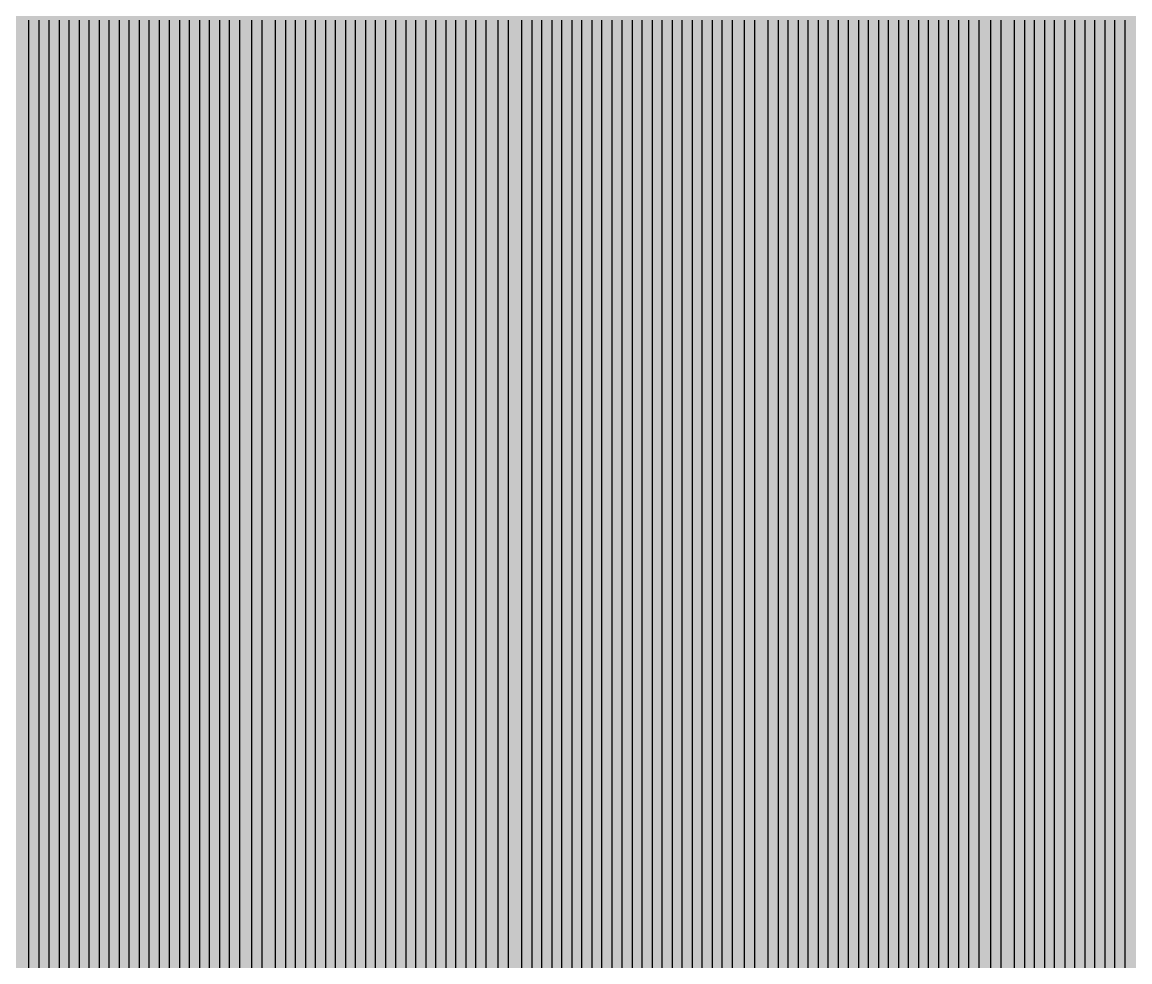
# Model space of a CAD drawing. Header units: metres. Extents: x -7240 to 10960, y -29667 to 1823.
# Drawn here: x 1860.4 to 2247, y -15561.6 to -15233.6 of the extents above; entities that cross this region are included whole.
import ezdxf

# ---------------------------------------------------------------- set-up
doc = ezdxf.new("R2010")
doc.units = ezdxf.units.M
doc.layers.add('Metal1', color=4, linetype='CONTINUOUS')
doc.layers.add('Polyimide', color=7, linetype='CONTINUOUS')

msp = doc.modelspace()

# ---------------------------------------------------------------- hatches: boundary and pattern name
at = {"layer": 'Polyimide'}
msp.add_hatch(color=7, dxfattribs=at).paths.add_polyline_path([(4088.45, -11806.89), (4098.72, -11851.21), (4115.58, -11893.47), (4138.63, -11932.7), (4167.35, -11967.99), (4201.08, -11998.53), (4239.03, -12023.62), (4280.35, -12042.68), (4349.18, -12073.73), (4413.2, -12113.76), (4471.26, -12162.04), (4522.3, -12217.69), (4565.39, -12279.7), (4599.74, -12346.94), (4624.73, -12418.19), (4639.91, -12492.16), (4645, -12567.5), (4639.91, -12642.84), (4624.73, -12716.8), (4599.74, -12788.06), (4565.39, -12855.3), (4522.3, -12917.31), (4471.26, -12972.96), (4413.2, -13021.24), (4349.18, -13061.27), (4280.35, -13092.32), (4239.03, -13111.38), (4201.08, -13136.47), (4167.35, -13167.01), (4138.63, -13202.3), (4115.58, -13241.52), (4098.72, -13283.78), (4088.45, -13328.11), (4085, -13373.48), (4085, -13567.5), (4099.45, -13861.55), (4142.64, -14152.77), (4214.18, -14438.35), (4313.36, -14715.55), (4439.24, -14981.69), (4590.59, -15234.21), (4765.97, -15470.68), (4963.68, -15688.82), (5181.82, -15886.53), (5418.29, -16061.91), (5670.81, -16213.26), (5936.95, -16339.14), (6214.15, -16438.32), (6499.73, -16509.85), (6790.95, -16553.05), (7085, -16567.5), (9960.38, -16567.5), (10038.79, -16571.35), (10116.45, -16582.87), (10192.6, -16601.95), (10266.52, -16628.4), (10337.49, -16661.96), (10404.83, -16702.32), (10467.89, -16749.09), (10526.06, -16801.81), (10578.78, -16859.98), (10625.55, -16923.04), (10665.91, -16990.38), (10699.48, -17061.35), (10725.93, -17135.27), (10745, -17211.43), (10756.52, -17289.08), (10760.38, -17367.5), (10760.38, -21957.3), (10721.61, -22012.91), (10685.97, -22070.59), (10653.58, -22130.14), (10624.53, -22191.39), (10598.92, -22254.16), (10576.82, -22318.25), (10558.3, -22383.46), (10543.41, -22449.6), (10532.21, -22516.46), (10524.72, -22583.84), (10520.97, -22651.53), (10520.97, -22719.32), (10524.72, -22787.01), (10532.21, -22854.38), (10543.41, -22921.24), (10558.3, -22987.38), (10576.82, -23052.6), (10598.92, -23116.68), (10624.53, -23179.45), (10653.58, -23240.71), (10685.97, -23300.26), (10721.61, -23357.93), (10760.38, -23413.54), (10760.38, -28667.5), (10756.52, -28745.91), (10745, -28823.57), (10725.93, -28899.73), (10699.48, -28973.65), (10665.91, -29044.62), (10625.55, -29111.96), (10578.78, -29175.01), (10526.06, -29233.19), (10467.89, -29285.91), (10404.83, -29332.68), (10337.49, -29373.04), (10266.52, -29406.6), (10192.6, -29433.05), (10116.45, -29452.13), (10038.79, -29463.65), (9960.38, -29467.5), (-6239.63, -29467.5), (-6318.04, -29463.65), (-6395.7, -29452.13), (-6471.85, -29433.05), (-6545.77, -29406.6), (-6616.74, -29373.04), (-6684.08, -29332.68), (-6747.14, -29285.91), (-6805.31, -29233.19), (-6858.03, -29175.01), (-6904.8, -29111.96), (-6945.16, -29044.62), (-6978.73, -28973.65), (-7005.18, -28899.73), (-7024.25, -28823.57), (-7035.77, -28745.91), (-7039.63, -28667.5), (-7039.63, -23426.32), (-6999.36, -23370.07), (-6962.33, -23311.63), (-6928.66, -23251.2), (-6898.45, -23188.96), (-6871.81, -23125.12), (-6848.81, -23059.88), (-6829.53, -22993.44), (-6814.04, -22926.02), (-6802.37, -22857.83), (-6794.57, -22789.09), (-6790.67, -22720.02), (-6790.67, -22650.84), (-6794.57, -22581.77), (-6802.37, -22513.03), (-6814.04, -22444.84), (-6829.53, -22377.42), (-6848.81, -22310.98), (-6871.81, -22245.74), (-6898.45, -22181.89), (-6928.66, -22119.66), (-6962.33, -22059.22), (-6999.36, -22000.79), (-7039.63, -21944.54), (-7039.63, -17367.5), (-7035.77, -17289.08), (-7024.25, -17211.43), (-7005.18, -17135.27), (-6978.73, -17061.35), (-6945.16, -16990.38), (-6904.8, -16923.04), (-6858.03, -16859.98), (-6805.31, -16801.81), (-6747.14, -16749.09), (-6684.08, -16702.32), (-6616.74, -16661.96), (-6545.77, -16628.4), (-6471.85, -16601.95), (-6395.7, -16582.87), (-6318.04, -16571.35), (-6239.63, -16567.5), (-3334, -16567.5), (-3039.95, -16553.05), (-2748.73, -16509.85), (-2463.15, -16438.32), (-2185.95, -16339.14), (-1919.81, -16213.26), (-1667.29, -16061.91), (-1430.82, -15886.53), (-1212.68, -15688.82), (-1014.97, -15470.68), (-839.59, -15234.21), (-688.24, -14981.69), (-562.36, -14715.55), (-463.18, -14438.35), (-391.64, -14152.77), (-348.45, -13861.55), (-334, -13567.5), (-334, -13373.48), (-337.45, -13328.11), (-347.72, -13283.78), (-364.58, -13241.52), (-387.63, -13202.3), (-416.35, -13167.01), (-450.08, -13136.47), (-488.03, -13111.38), (-529.35, -13092.32), (-529.35, -13092.32), (-598.18, -13061.27), (-662.2, -13021.24), (-720.26, -12972.96), (-771.3, -12917.31), (-814.39, -12855.3), (-848.74, -12788.06), (-873.73, -12716.8), (-888.91, -12642.84), (-894, -12567.5), (-888.91, -12492.16), (-873.73, -12418.19), (-848.74, -12346.94), (-814.39, -12279.7), (-771.3, -12217.69), (-720.26, -12162.04), (-662.2, -12113.76), (-598.18, -12073.73), (-529.35, -12042.68), (-488.03, -12023.62), (-450.08, -11998.53), (-416.35, -11967.99), (-387.63, -11932.7), (-364.58, -11893.47), (-347.72, -11851.21), (-337.45, -11806.89), (-334, -11761.52), (-334, -11074.31), (-337.45, -11028.94), (-347.72, -10984.62), (-364.58, -10942.36), (-387.63, -10903.13), (-416.35, -10867.84), (-450.08, -10837.3), (-488.03, -10812.21), (-529.35, -10793.16), (-529.35, -10793.16), (-598.18, -10762.1), (-662.2, -10722.07), (-720.26, -10673.8), (-771.3, -10618.15), (-814.39, -10556.13), (-848.74, -10488.89), (-873.73, -10417.64), (-888.91, -10343.67), (-894, -10268.33), (-888.91, -10192.99), (-873.73, -10119.03), (-848.74, -10047.77), (-814.39, -9980.53), (-771.3, -9918.52), (-720.26, -9862.87), (-662.2, -9814.59), (-598.18, -9774.56), (-529.35, -9743.51), (-488.03, -9724.45), (-450.08, -9699.36), (-416.35, -9668.82), (-387.63, -9633.53), (-364.58, -9594.31), (-347.72, -9552.05), (-337.45, -9507.72), (-334, -9462.35), (-334, -8775.14), (-337.45, -8729.78), (-347.72, -8685.45), (-364.58, -8643.19), (-387.63, -8603.96), (-416.35, -8568.68), (-450.08, -8538.14), (-488.03, -8513.05), (-529.35, -8493.99), (-529.35, -8493.99), (-598.18, -8462.94), (-662.2, -8422.91), (-720.26, -8374.63), (-771.3, -8318.98), (-814.39, -8256.97), (-848.74, -8189.73), (-873.73, -8118.47), (-888.91, -8044.5), (-894, -7969.17), (-888.91, -7893.83), (-873.73, -7819.86), (-848.74, -7748.61), (-814.39, -7681.36), (-771.3, -7619.35), (-720.26, -7563.7), (-662.2, -7515.42), (-598.18, -7475.4), (-529.35, -7444.34), (-529.35, -7444.34), (-488.03, -7425.28), (-450.08, -7400.2), (-416.35, -7369.66), (-387.63, -7334.37), (-364.58, -7295.14), (-347.72, -7252.88), (-337.45, -7208.56), (-334, -7163.19), (-334, -6475.98), (-337.45, -6430.61), (-347.72, -6386.29), (-364.58, -6344.02), (-387.63, -6304.8), (-416.35, -6269.51), (-450.08, -6238.97), (-488.03, -6213.88), (-529.35, -6194.82), (-529.35, -6194.82), (-598.18, -6163.77), (-662.2, -6123.74), (-720.26, -6075.46), (-771.3, -6019.81), (-814.39, -5957.8), (-848.74, -5890.56), (-873.73, -5819.31), (-888.91, -5745.34), (-894, -5670), (-888.91, -5594.66), (-873.73, -5520.69), (-848.74, -5449.44), (-814.39, -5382.2), (-771.3, -5320.19), (-720.26, -5264.54), (-662.2, -5216.26), (-598.18, -5176.23), (-529.35, -5145.18), (-529.35, -5145.18), (-488.03, -5126.12), (-450.08, -5101.03), (-416.35, -5070.49), (-387.63, -5035.2), (-364.58, -4995.98), (-347.72, -4953.71), (-337.45, -4909.39), (-334, -4864.02), (-334, 380), (-334, 1522.5), (-289, 1522.5), (-288.78, 1515.63), (-288.1, 1508.79), (-286.98, 1502.02), (-285.42, 1495.32), (-283.43, 1488.75), (-281.01, 1482.32), (-278.17, 1476.06), (-274.93, 1470), (-271.3, 1464.17), (-267.3, 1458.58), (-262.94, 1453.27), (-258.25, 1448.25), (-253.23, 1443.56), (-247.92, 1439.2), (-242.33, 1435.2), (-236.5, 1431.57), (-230.44, 1428.33), (-224.18, 1425.49), (-217.75, 1423.07), (-211.18, 1421.08), (-204.48, 1419.52), (-197.71, 1418.4), (-190.87, 1417.72), (-184, 1417.5), (-177.13, 1417.72), (-170.29, 1418.4), (-163.52, 1419.52), (-156.82, 1421.08), (-150.25, 1423.07), (-143.82, 1425.49), (-137.56, 1428.33), (-131.5, 1431.57), (-125.67, 1435.2), (-120.08, 1439.2), (-114.77, 1443.56), (-109.75, 1448.25), (-105.06, 1453.27), (-100.7, 1458.58), (-96.7, 1464.17), (-93.07, 1470), (-89.83, 1476.06), (-86.99, 1482.32), (-84.57, 1488.75), (-82.58, 1495.32), (-81.02, 1502.02), (-79.9, 1508.79), (-79.22, 1515.63), (-79, 1522.5), (1786, 1522.5), (3835, 1522.5), (3835.21, 1529.04), (3835.86, 1535.55), (3836.92, 1542.01), (3838.41, 1548.38), (3840.31, 1554.64), (3842.61, 1560.77), (3845.31, 1566.73), (3848.4, 1572.5), (3851.85, 1578.06), (3855.66, 1583.38), (3859.82, 1588.43), (3864.29, 1593.21), (3869.07, 1597.68), (3874.12, 1601.84), (3879.44, 1605.65), (3885, 1609.1), (3890.77, 1612.19), (3896.73, 1614.89), (3902.86, 1617.19), (3909.12, 1619.09), (3915.49, 1620.58), (3921.95, 1621.64), (3928.46, 1622.29), (3935, 1622.5), (3941.54, 1622.29), (3948.05, 1621.64), (3954.51, 1620.58), (3960.88, 1619.09), (3967.14, 1617.19), (3973.27, 1614.89), (3979.23, 1612.19), (3985, 1609.1), (3990.56, 1605.65), (3995.88, 1601.84), (4000.93, 1597.68), (4005.71, 1593.21), (4010.18, 1588.43), (4014.34, 1583.38), (4018.15, 1578.06), (4021.6, 1572.5), (4024.69, 1566.73), (4027.39, 1560.77), (4029.69, 1554.64), (4031.59, 1548.38), (4033.08, 1542.01), (4034.14, 1535.55), (4034.79, 1529.04), (4035, 1522.5), (4085, 1522.5), (4085, 380), (4085, 330), (4085, -4864.02), (4088.45, -4909.39), (4098.72, -4953.71), (4115.58, -4995.98), (4138.63, -5035.2), (4167.35, -5070.49), (4201.08, -5101.03), (4239.03, -5126.12), (4280.35, -5145.18), (4280.35, -5145.18), (4349.18, -5176.23), (4413.2, -5216.26), (4471.26, -5264.54), (4522.3, -5320.19), (4565.39, -5382.2), (4599.74, -5449.44), (4624.73, -5520.69), (4639.91, -5594.66), (4645, -5670), (4639.91, -5745.34), (4624.73, -5819.31), (4599.74, -5890.56), (4565.39, -5957.8), (4522.3, -6019.81), (4471.26, -6075.46), (4413.2, -6123.74), (4349.18, -6163.77), (4280.35, -6194.82), (4239.03, -6213.88), (4201.08, -6238.97), (4167.35, -6269.51), (4138.63, -6304.8), (4115.58, -6344.02), (4098.72, -6386.29), (4088.45, -6430.61), (4085, -6475.98), (4085, -11761.52), (4088.45, -11806.89)])

# ---------------------------------------------------------------- linework, layer by layer
at = {"layer": 'Metal1'}
for points in [[(1862.75, -15575.7), (1862.75, -15552.84), (1862.75, -15529.98), (1862.75, -15507.13), (1862.75, -15484.27), (1862.75, -15461.41), (1862.75, -15438.56), (1862.75, -15415.7), (1862.75, -15392.84), (1862.75, -15369.99), (1862.75, -15347.13), (1862.75, -15324.27), (1862.75, -15301.42), (1862.75, -15278.56), (1862.75, -15255.7), (1862.75, -15232.85)], [(1866.25, -15232.85), (1866.25, -15255.7), (1866.25, -15278.56), (1866.25, -15301.42), (1866.25, -15324.27), (1866.25, -15347.13), (1866.25, -15369.99), (1866.25, -15392.84), (1866.25, -15415.7), (1866.25, -15438.56), (1866.25, -15461.41), (1866.25, -15484.27), (1866.25, -15507.13), (1866.25, -15529.98), (1866.25, -15552.84), (1866.25, -15575.7)], [(1869.75, -15575.7), (1869.75, -15552.84), (1869.75, -15529.98), (1869.75, -15507.13), (1869.75, -15484.27), (1869.75, -15461.41), (1869.75, -15438.56), (1869.75, -15415.7), (1869.75, -15392.84), (1869.75, -15369.99), (1869.75, -15347.13), (1869.75, -15324.27), (1869.75, -15301.42), (1869.75, -15278.56), (1869.75, -15255.7), (1869.75, -15232.85)], [(1873.25, -15232.85), (1873.25, -15255.7), (1873.25, -15278.56), (1873.25, -15301.42), (1873.25, -15324.27), (1873.25, -15347.13), (1873.25, -15369.99), (1873.25, -15392.84), (1873.25, -15415.7), (1873.25, -15438.56), (1873.25, -15461.41), (1873.25, -15484.27), (1873.25, -15507.13), (1873.25, -15529.98), (1873.25, -15552.84), (1873.25, -15575.7)], [(1876.75, -15575.7), (1876.75, -15552.84), (1876.75, -15529.98), (1876.75, -15507.13), (1876.75, -15484.27), (1876.75, -15461.41), (1876.75, -15438.56), (1876.75, -15415.7), (1876.75, -15392.84), (1876.75, -15369.99), (1876.75, -15347.13), (1876.75, -15324.27), (1876.75, -15301.42), (1876.75, -15278.56), (1876.75, -15255.7), (1876.75, -15232.85)], [(1880.25, -15232.85), (1880.25, -15255.7), (1880.25, -15278.56), (1880.25, -15301.42), (1880.25, -15324.27), (1880.25, -15347.13), (1880.25, -15369.99), (1880.25, -15392.84), (1880.25, -15415.7), (1880.25, -15438.56), (1880.25, -15461.41), (1880.25, -15484.27), (1880.25, -15507.13), (1880.25, -15529.98), (1880.25, -15552.84), (1880.25, -15575.7)], [(1883.75, -15575.7), (1883.75, -15552.84), (1883.75, -15529.98), (1883.75, -15507.13), (1883.75, -15484.27), (1883.75, -15461.41), (1883.75, -15438.56), (1883.75, -15415.7), (1883.75, -15392.84), (1883.75, -15369.99), (1883.75, -15347.13), (1883.75, -15324.27), (1883.75, -15301.42), (1883.75, -15278.56), (1883.75, -15255.7), (1883.75, -15232.85)], [(1887.25, -15232.85), (1887.25, -15255.7), (1887.25, -15278.56), (1887.25, -15301.42), (1887.25, -15324.27), (1887.25, -15347.13), (1887.25, -15369.99), (1887.25, -15392.84), (1887.25, -15415.7), (1887.25, -15438.56), (1887.25, -15461.41), (1887.25, -15484.27), (1887.25, -15507.13), (1887.25, -15529.98), (1887.25, -15552.84), (1887.25, -15575.7)], [(1890.75, -15575.7), (1890.75, -15552.84), (1890.75, -15529.98), (1890.75, -15507.13), (1890.75, -15484.27), (1890.75, -15461.41), (1890.75, -15438.56), (1890.75, -15415.7), (1890.75, -15392.84), (1890.75, -15369.99), (1890.75, -15347.13), (1890.75, -15324.27), (1890.75, -15301.42), (1890.75, -15278.56), (1890.75, -15255.7), (1890.75, -15232.85)], [(1894.25, -15232.85), (1894.25, -15255.7), (1894.25, -15278.56), (1894.25, -15301.42), (1894.25, -15324.27), (1894.25, -15347.13), (1894.25, -15369.99), (1894.25, -15392.84), (1894.25, -15415.7), (1894.25, -15438.56), (1894.25, -15461.41), (1894.25, -15484.27), (1894.25, -15507.13), (1894.25, -15529.98), (1894.25, -15552.84), (1894.25, -15575.7)], [(1897.75, -15575.7), (1897.75, -15552.84), (1897.75, -15529.98), (1897.75, -15507.13), (1897.75, -15484.27), (1897.75, -15461.41), (1897.75, -15438.56), (1897.75, -15415.7), (1897.75, -15392.84), (1897.75, -15369.99), (1897.75, -15347.13), (1897.75, -15324.27), (1897.75, -15301.42), (1897.75, -15278.56), (1897.75, -15255.7), (1897.75, -15232.85)], [(1901.25, -15232.85), (1901.25, -15255.7), (1901.25, -15278.56), (1901.25, -15301.42), (1901.25, -15324.27), (1901.25, -15347.13), (1901.25, -15369.99), (1901.25, -15392.84), (1901.25, -15415.7), (1901.25, -15438.56), (1901.25, -15461.41), (1901.25, -15484.27), (1901.25, -15507.13), (1901.25, -15529.98), (1901.25, -15552.84), (1901.25, -15575.7)], [(1904.75, -15575.7), (1904.75, -15552.84), (1904.75, -15529.98), (1904.75, -15507.13), (1904.75, -15484.27), (1904.75, -15461.41), (1904.75, -15438.56), (1904.75, -15415.7), (1904.75, -15392.84), (1904.75, -15369.99), (1904.75, -15347.13), (1904.75, -15324.27), (1904.75, -15301.42), (1904.75, -15278.56), (1904.75, -15255.7), (1904.75, -15232.85)], [(1908.25, -15232.85), (1908.25, -15255.7), (1908.25, -15278.56), (1908.25, -15301.42), (1908.25, -15324.27), (1908.25, -15347.13), (1908.25, -15369.99), (1908.25, -15392.84), (1908.25, -15415.7), (1908.25, -15438.56), (1908.25, -15461.41), (1908.25, -15484.27), (1908.25, -15507.13), (1908.25, -15529.98), (1908.25, -15552.84), (1908.25, -15575.7)], [(1911.75, -15575.7), (1911.75, -15552.84), (1911.75, -15529.98), (1911.75, -15507.13), (1911.75, -15484.27), (1911.75, -15461.41), (1911.75, -15438.56), (1911.75, -15415.7), (1911.75, -15392.84), (1911.75, -15369.99), (1911.75, -15347.13), (1911.75, -15324.27), (1911.75, -15301.42), (1911.75, -15278.56), (1911.75, -15255.7), (1911.75, -15232.85)], [(1915.25, -15232.85), (1915.25, -15255.7), (1915.25, -15278.56), (1915.25, -15301.42), (1915.25, -15324.27), (1915.25, -15347.13), (1915.25, -15369.99), (1915.25, -15392.84), (1915.25, -15415.7), (1915.25, -15438.56), (1915.25, -15461.41), (1915.25, -15484.27), (1915.25, -15507.13), (1915.25, -15529.98), (1915.25, -15552.84), (1915.25, -15575.7)], [(1918.75, -15575.7), (1918.75, -15552.84), (1918.75, -15529.98), (1918.75, -15507.13), (1918.75, -15484.27), (1918.75, -15461.41), (1918.75, -15438.56), (1918.75, -15415.7), (1918.75, -15392.84), (1918.75, -15369.99), (1918.75, -15347.13), (1918.75, -15324.27), (1918.75, -15301.42), (1918.75, -15278.56), (1918.75, -15255.7), (1918.75, -15232.85)], [(1922.25, -15232.85), (1922.25, -15255.7), (1922.25, -15278.56), (1922.25, -15301.42), (1922.25, -15324.27), (1922.25, -15347.13), (1922.25, -15369.99), (1922.25, -15392.84), (1922.25, -15415.7), (1922.25, -15438.56), (1922.25, -15461.41), (1922.25, -15484.27), (1922.25, -15507.13), (1922.25, -15529.98), (1922.25, -15552.84), (1922.25, -15575.7)], [(1925.75, -15575.7), (1925.75, -15552.84), (1925.75, -15529.98), (1925.75, -15507.13), (1925.75, -15484.27), (1925.75, -15461.41), (1925.75, -15438.56), (1925.75, -15415.7), (1925.75, -15392.84), (1925.75, -15369.99), (1925.75, -15347.13), (1925.75, -15324.27), (1925.75, -15301.42), (1925.75, -15278.56), (1925.75, -15255.7), (1925.75, -15232.85)], [(1929.25, -15232.85), (1929.25, -15255.7), (1929.25, -15278.56), (1929.25, -15301.42), (1929.25, -15324.27), (1929.25, -15347.13), (1929.25, -15369.99), (1929.25, -15392.84), (1929.25, -15415.7), (1929.25, -15438.56), (1929.25, -15461.41), (1929.25, -15484.27), (1929.25, -15507.13), (1929.25, -15529.98), (1929.25, -15552.84), (1929.25, -15575.7)], [(1932.75, -15575.7), (1932.75, -15552.84), (1932.75, -15529.98), (1932.75, -15507.13), (1932.75, -15484.27), (1932.75, -15461.41), (1932.75, -15438.56), (1932.75, -15415.7), (1932.75, -15392.84), (1932.75, -15369.99), (1932.75, -15347.13), (1932.75, -15324.27), (1932.75, -15301.42), (1932.75, -15278.56), (1932.75, -15255.7), (1932.75, -15232.85)], [(1936.25, -15232.85), (1936.25, -15255.7), (1936.25, -15278.56), (1936.25, -15301.42), (1936.25, -15324.27), (1936.25, -15347.13), (1936.25, -15369.99), (1936.25, -15392.84), (1936.25, -15415.7), (1936.25, -15438.56), (1936.25, -15461.41), (1936.25, -15484.27), (1936.25, -15507.13), (1936.25, -15529.98), (1936.25, -15552.84), (1936.25, -15575.7)], [(1940.5, -15575.7), (1940.5, -15552.84), (1940.5, -15529.98), (1940.5, -15507.13), (1940.5, -15484.27), (1940.5, -15461.41), (1940.5, -15438.56), (1940.5, -15415.7), (1940.5, -15392.84), (1940.5, -15369.99), (1940.5, -15347.13), (1940.5, -15324.27), (1940.5, -15301.42), (1940.5, -15278.56), (1940.5, -15255.7), (1940.5, -15232.85)], [(1944, -15232.85), (1944, -15255.7), (1944, -15278.56), (1944, -15301.42), (1944, -15324.27), (1944, -15347.13), (1944, -15369.99), (1944, -15392.84), (1944, -15415.7), (1944, -15438.56), (1944, -15461.41), (1944, -15484.27), (1944, -15507.13), (1944, -15529.98), (1944, -15552.84), (1944, -15575.7)], [(1948.75, -15575.7), (1948.75, -15552.84), (1948.75, -15529.98), (1948.75, -15507.13), (1948.75, -15484.27), (1948.75, -15461.41), (1948.75, -15438.56), (1948.75, -15415.7), (1948.75, -15392.84), (1948.75, -15369.99), (1948.75, -15347.13), (1948.75, -15324.27), (1948.75, -15301.42), (1948.75, -15278.56), (1948.75, -15255.7), (1948.75, -15232.85)], [(1952.25, -15232.85), (1952.25, -15255.7), (1952.25, -15278.56), (1952.25, -15301.42), (1952.25, -15324.27), (1952.25, -15347.13), (1952.25, -15369.99), (1952.25, -15392.84), (1952.25, -15415.7), (1952.25, -15438.56), (1952.25, -15461.41), (1952.25, -15484.27), (1952.25, -15507.13), (1952.25, -15529.98), (1952.25, -15552.84), (1952.25, -15575.7)], [(1955.75, -15575.7), (1955.75, -15552.84), (1955.75, -15529.98), (1955.75, -15507.13), (1955.75, -15484.27), (1955.75, -15461.41), (1955.75, -15438.56), (1955.75, -15415.7), (1955.75, -15392.84), (1955.75, -15369.99), (1955.75, -15347.13), (1955.75, -15324.27), (1955.75, -15301.42), (1955.75, -15278.56), (1955.75, -15255.7), (1955.75, -15232.85)], [(1959.25, -15232.85), (1959.25, -15255.7), (1959.25, -15278.56), (1959.25, -15301.42), (1959.25, -15324.27), (1959.25, -15347.13), (1959.25, -15369.99), (1959.25, -15392.84), (1959.25, -15415.7), (1959.25, -15438.56), (1959.25, -15461.41), (1959.25, -15484.27), (1959.25, -15507.13), (1959.25, -15529.98), (1959.25, -15552.84), (1959.25, -15575.7)], [(1962.75, -15575.7), (1962.75, -15552.84), (1962.75, -15529.98), (1962.75, -15507.13), (1962.75, -15484.27), (1962.75, -15461.41), (1962.75, -15438.56), (1962.75, -15415.7), (1962.75, -15392.84), (1962.75, -15369.99), (1962.75, -15347.13), (1962.75, -15324.27), (1962.75, -15301.42), (1962.75, -15278.56), (1962.75, -15255.7), (1962.75, -15232.85)], [(1966.25, -15232.85), (1966.25, -15255.7), (1966.25, -15278.56), (1966.25, -15301.42), (1966.25, -15324.27), (1966.25, -15347.13), (1966.25, -15369.99), (1966.25, -15392.84), (1966.25, -15415.7), (1966.25, -15438.56), (1966.25, -15461.41), (1966.25, -15484.27), (1966.25, -15507.13), (1966.25, -15529.98), (1966.25, -15552.84), (1966.25, -15575.7)], [(1969.75, -15575.7), (1969.75, -15552.84), (1969.75, -15529.98), (1969.75, -15507.13), (1969.75, -15484.27), (1969.75, -15461.41), (1969.75, -15438.56), (1969.75, -15415.7), (1969.75, -15392.84), (1969.75, -15369.99), (1969.75, -15347.13), (1969.75, -15324.27), (1969.75, -15301.42), (1969.75, -15278.56), (1969.75, -15255.7), (1969.75, -15232.85)], [(1973.25, -15232.85), (1973.25, -15255.7), (1973.25, -15278.56), (1973.25, -15301.42), (1973.25, -15324.27), (1973.25, -15347.13), (1973.25, -15369.99), (1973.25, -15392.84), (1973.25, -15415.7), (1973.25, -15438.56), (1973.25, -15461.41), (1973.25, -15484.27), (1973.25, -15507.13), (1973.25, -15529.98), (1973.25, -15552.84), (1973.25, -15575.7)], [(1976.75, -15575.7), (1976.75, -15552.84), (1976.75, -15529.98), (1976.75, -15507.13), (1976.75, -15484.27), (1976.75, -15461.41), (1976.75, -15438.56), (1976.75, -15415.7), (1976.75, -15392.84), (1976.75, -15369.99), (1976.75, -15347.13), (1976.75, -15324.27), (1976.75, -15301.42), (1976.75, -15278.56), (1976.75, -15255.7), (1976.75, -15232.85)], [(1980.25, -15232.85), (1980.25, -15255.7), (1980.25, -15278.56), (1980.25, -15301.42), (1980.25, -15324.27), (1980.25, -15347.13), (1980.25, -15369.99), (1980.25, -15392.84), (1980.25, -15415.7), (1980.25, -15438.56), (1980.25, -15461.41), (1980.25, -15484.27), (1980.25, -15507.13), (1980.25, -15529.98), (1980.25, -15552.84), (1980.25, -15575.7)], [(1983.75, -15575.7), (1983.75, -15552.84), (1983.75, -15529.98), (1983.75, -15507.13), (1983.75, -15484.27), (1983.75, -15461.41), (1983.75, -15438.56), (1983.75, -15415.7), (1983.75, -15392.84), (1983.75, -15369.99), (1983.75, -15347.13), (1983.75, -15324.27), (1983.75, -15301.42), (1983.75, -15278.56), (1983.75, -15255.7), (1983.75, -15232.85)], [(1987.25, -15232.85), (1987.25, -15255.7), (1987.25, -15278.56), (1987.25, -15301.42), (1987.25, -15324.27), (1987.25, -15347.13), (1987.25, -15369.99), (1987.25, -15392.84), (1987.25, -15415.7), (1987.25, -15438.56), (1987.25, -15461.41), (1987.25, -15484.27), (1987.25, -15507.13), (1987.25, -15529.98), (1987.25, -15552.84), (1987.25, -15575.7)], [(1990.75, -15575.7), (1990.75, -15552.84), (1990.75, -15529.98), (1990.75, -15507.13), (1990.75, -15484.27), (1990.75, -15461.41), (1990.75, -15438.56), (1990.75, -15415.7), (1990.75, -15392.84), (1990.75, -15369.99), (1990.75, -15347.13), (1990.75, -15324.27), (1990.75, -15301.42), (1990.75, -15278.56), (1990.75, -15255.7), (1990.75, -15232.85)], [(1994.25, -15232.85), (1994.25, -15255.7), (1994.25, -15278.56), (1994.25, -15301.42), (1994.25, -15324.27), (1994.25, -15347.13), (1994.25, -15369.99), (1994.25, -15392.84), (1994.25, -15415.7), (1994.25, -15438.56), (1994.25, -15461.41), (1994.25, -15484.27), (1994.25, -15507.13), (1994.25, -15529.98), (1994.25, -15552.84), (1994.25, -15575.7)], [(1997.75, -15575.7), (1997.75, -15552.84), (1997.75, -15529.98), (1997.75, -15507.13), (1997.75, -15484.27), (1997.75, -15461.41), (1997.75, -15438.56), (1997.75, -15415.7), (1997.75, -15392.84), (1997.75, -15369.99), (1997.75, -15347.13), (1997.75, -15324.27), (1997.75, -15301.42), (1997.75, -15278.56), (1997.75, -15255.7), (1997.75, -15232.85)], [(2001.25, -15232.85), (2001.25, -15255.7), (2001.25, -15278.56), (2001.25, -15301.42), (2001.25, -15324.27), (2001.25, -15347.13), (2001.25, -15369.99), (2001.25, -15392.84), (2001.25, -15415.7), (2001.25, -15438.56), (2001.25, -15461.41), (2001.25, -15484.27), (2001.25, -15507.13), (2001.25, -15529.98), (2001.25, -15552.84), (2001.25, -15575.7)], [(2004.75, -15575.7), (2004.75, -15552.84), (2004.75, -15529.98), (2004.75, -15507.13), (2004.75, -15484.27), (2004.75, -15461.41), (2004.75, -15438.56), (2004.75, -15415.7), (2004.75, -15392.84), (2004.75, -15369.99), (2004.75, -15347.13), (2004.75, -15324.27), (2004.75, -15301.42), (2004.75, -15278.56), (2004.75, -15255.7), (2004.75, -15232.85)], [(2008.25, -15232.85), (2008.25, -15255.7), (2008.25, -15278.56), (2008.25, -15301.42), (2008.25, -15324.27), (2008.25, -15347.13), (2008.25, -15369.99), (2008.25, -15392.84), (2008.25, -15415.7), (2008.25, -15438.56), (2008.25, -15461.41), (2008.25, -15484.27), (2008.25, -15507.13), (2008.25, -15529.98), (2008.25, -15552.84), (2008.25, -15575.7)], [(2011.75, -15575.7), (2011.75, -15552.84), (2011.75, -15529.98), (2011.75, -15507.13), (2011.75, -15484.27), (2011.75, -15461.41), (2011.75, -15438.56), (2011.75, -15415.7), (2011.75, -15392.84), (2011.75, -15369.99), (2011.75, -15347.13), (2011.75, -15324.27), (2011.75, -15301.42), (2011.75, -15278.56), (2011.75, -15255.7), (2011.75, -15232.85)], [(2015.25, -15232.85), (2015.25, -15255.7), (2015.25, -15278.56), (2015.25, -15301.42), (2015.25, -15324.27), (2015.25, -15347.13), (2015.25, -15369.99), (2015.25, -15392.84), (2015.25, -15415.7), (2015.25, -15438.56), (2015.25, -15461.41), (2015.25, -15484.27), (2015.25, -15507.13), (2015.25, -15529.98), (2015.25, -15552.84), (2015.25, -15575.7)], [(2018.75, -15575.7), (2018.75, -15552.84), (2018.75, -15529.98), (2018.75, -15507.13), (2018.75, -15484.27), (2018.75, -15461.41), (2018.75, -15438.56), (2018.75, -15415.7), (2018.75, -15392.84), (2018.75, -15369.99), (2018.75, -15347.13), (2018.75, -15324.27), (2018.75, -15301.42), (2018.75, -15278.56), (2018.75, -15255.7), (2018.75, -15232.85)], [(2022.25, -15232.85), (2022.25, -15255.7), (2022.25, -15278.56), (2022.25, -15301.42), (2022.25, -15324.27), (2022.25, -15347.13), (2022.25, -15369.99), (2022.25, -15392.84), (2022.25, -15415.7), (2022.25, -15438.56), (2022.25, -15461.41), (2022.25, -15484.27), (2022.25, -15507.13), (2022.25, -15529.98), (2022.25, -15552.84), (2022.25, -15575.7)], [(2026.5, -15575.7), (2026.5, -15552.84), (2026.5, -15529.98), (2026.5, -15507.13), (2026.5, -15484.27), (2026.5, -15461.41), (2026.5, -15438.56), (2026.5, -15415.7), (2026.5, -15392.84), (2026.5, -15369.99), (2026.5, -15347.13), (2026.5, -15324.27), (2026.5, -15301.42), (2026.5, -15278.56), (2026.5, -15255.7), (2026.5, -15232.85)], [(2030, -15232.85), (2030, -15255.7), (2030, -15278.56), (2030, -15301.42), (2030, -15324.27), (2030, -15347.13), (2030, -15369.99), (2030, -15392.84), (2030, -15415.7), (2030, -15438.56), (2030, -15461.41), (2030, -15484.27), (2030, -15507.13), (2030, -15529.98), (2030, -15552.84), (2030, -15575.7)], [(2034.75, -15575.7), (2034.75, -15552.84), (2034.75, -15529.98), (2034.75, -15507.13), (2034.75, -15484.27), (2034.75, -15461.41), (2034.75, -15438.56), (2034.75, -15415.7), (2034.75, -15392.84), (2034.75, -15369.99), (2034.75, -15347.13), (2034.75, -15324.27), (2034.75, -15301.42), (2034.75, -15278.56), (2034.75, -15255.7), (2034.75, -15232.85)], [(2038.25, -15232.85), (2038.25, -15255.7), (2038.25, -15278.56), (2038.25, -15301.42), (2038.25, -15324.27), (2038.25, -15347.13), (2038.25, -15369.99), (2038.25, -15392.84), (2038.25, -15415.7), (2038.25, -15438.56), (2038.25, -15461.41), (2038.25, -15484.27), (2038.25, -15507.13), (2038.25, -15529.98), (2038.25, -15552.84), (2038.25, -15575.7)], [(2041.75, -15575.7), (2041.75, -15552.84), (2041.75, -15529.98), (2041.75, -15507.13), (2041.75, -15484.27), (2041.75, -15461.41), (2041.75, -15438.56), (2041.75, -15415.7), (2041.75, -15392.84), (2041.75, -15369.99), (2041.75, -15347.13), (2041.75, -15324.27), (2041.75, -15301.42), (2041.75, -15278.56), (2041.75, -15255.7), (2041.75, -15232.85)], [(2045.25, -15232.85), (2045.25, -15255.7), (2045.25, -15278.56), (2045.25, -15301.42), (2045.25, -15324.27), (2045.25, -15347.13), (2045.25, -15369.99), (2045.25, -15392.84), (2045.25, -15415.7), (2045.25, -15438.56), (2045.25, -15461.41), (2045.25, -15484.27), (2045.25, -15507.13), (2045.25, -15529.98), (2045.25, -15552.84), (2045.25, -15575.7)], [(2048.75, -15575.7), (2048.75, -15552.84), (2048.75, -15529.98), (2048.75, -15507.13), (2048.75, -15484.27), (2048.75, -15461.41), (2048.75, -15438.56), (2048.75, -15415.7), (2048.75, -15392.84), (2048.75, -15369.99), (2048.75, -15347.13), (2048.75, -15324.27), (2048.75, -15301.42), (2048.75, -15278.56), (2048.75, -15255.7), (2048.75, -15232.85)], [(2052.25, -15232.85), (2052.25, -15255.7), (2052.25, -15278.56), (2052.25, -15301.42), (2052.25, -15324.27), (2052.25, -15347.13), (2052.25, -15369.99), (2052.25, -15392.84), (2052.25, -15415.7), (2052.25, -15438.56), (2052.25, -15461.41), (2052.25, -15484.27), (2052.25, -15507.13), (2052.25, -15529.98), (2052.25, -15552.84), (2052.25, -15575.7)], [(2055.75, -15575.7), (2055.75, -15552.84), (2055.75, -15529.98), (2055.75, -15507.13), (2055.75, -15484.27), (2055.75, -15461.41), (2055.75, -15438.56), (2055.75, -15415.7), (2055.75, -15392.84), (2055.75, -15369.99), (2055.75, -15347.13), (2055.75, -15324.27), (2055.75, -15301.42), (2055.75, -15278.56), (2055.75, -15255.7), (2055.75, -15232.85)], [(2059.25, -15232.85), (2059.25, -15255.7), (2059.25, -15278.56), (2059.25, -15301.42), (2059.25, -15324.27), (2059.25, -15347.13), (2059.25, -15369.99), (2059.25, -15392.84), (2059.25, -15415.7), (2059.25, -15438.56), (2059.25, -15461.41), (2059.25, -15484.27), (2059.25, -15507.13), (2059.25, -15529.98), (2059.25, -15552.84), (2059.25, -15575.7)], [(2062.75, -15575.7), (2062.75, -15552.84), (2062.75, -15529.98), (2062.75, -15507.13), (2062.75, -15484.27), (2062.75, -15461.41), (2062.75, -15438.56), (2062.75, -15415.7), (2062.75, -15392.84), (2062.75, -15369.99), (2062.75, -15347.13), (2062.75, -15324.27), (2062.75, -15301.42), (2062.75, -15278.56), (2062.75, -15255.7), (2062.75, -15232.85)], [(2066.25, -15232.85), (2066.25, -15255.7), (2066.25, -15278.56), (2066.25, -15301.42), (2066.25, -15324.27), (2066.25, -15347.13), (2066.25, -15369.99), (2066.25, -15392.84), (2066.25, -15415.7), (2066.25, -15438.56), (2066.25, -15461.41), (2066.25, -15484.27), (2066.25, -15507.13), (2066.25, -15529.98), (2066.25, -15552.84), (2066.25, -15575.7)], [(2069.75, -15575.7), (2069.75, -15552.84), (2069.75, -15529.98), (2069.75, -15507.13), (2069.75, -15484.27), (2069.75, -15461.41), (2069.75, -15438.56), (2069.75, -15415.7), (2069.75, -15392.84), (2069.75, -15369.99), (2069.75, -15347.13), (2069.75, -15324.27), (2069.75, -15301.42), (2069.75, -15278.56), (2069.75, -15255.7), (2069.75, -15232.85)], [(2073.25, -15232.85), (2073.25, -15255.7), (2073.25, -15278.56), (2073.25, -15301.42), (2073.25, -15324.27), (2073.25, -15347.13), (2073.25, -15369.99), (2073.25, -15392.84), (2073.25, -15415.7), (2073.25, -15438.56), (2073.25, -15461.41), (2073.25, -15484.27), (2073.25, -15507.13), (2073.25, -15529.98), (2073.25, -15552.84), (2073.25, -15575.7)], [(2076.75, -15575.7), (2076.75, -15552.84), (2076.75, -15529.98), (2076.75, -15507.13), (2076.75, -15484.27), (2076.75, -15461.41), (2076.75, -15438.56), (2076.75, -15415.7), (2076.75, -15392.84), (2076.75, -15369.99), (2076.75, -15347.13), (2076.75, -15324.27), (2076.75, -15301.42), (2076.75, -15278.56), (2076.75, -15255.7), (2076.75, -15232.85)], [(2080.25, -15232.85), (2080.25, -15255.7), (2080.25, -15278.56), (2080.25, -15301.42), (2080.25, -15324.27), (2080.25, -15347.13), (2080.25, -15369.99), (2080.25, -15392.84), (2080.25, -15415.7), (2080.25, -15438.56), (2080.25, -15461.41), (2080.25, -15484.27), (2080.25, -15507.13), (2080.25, -15529.98), (2080.25, -15552.84), (2080.25, -15575.7)], [(2083.75, -15575.7), (2083.75, -15552.84), (2083.75, -15529.98), (2083.75, -15507.13), (2083.75, -15484.27), (2083.75, -15461.41), (2083.75, -15438.56), (2083.75, -15415.7), (2083.75, -15392.84), (2083.75, -15369.99), (2083.75, -15347.13), (2083.75, -15324.27), (2083.75, -15301.42), (2083.75, -15278.56), (2083.75, -15255.7), (2083.75, -15232.85)], [(2087.25, -15232.85), (2087.25, -15255.7), (2087.25, -15278.56), (2087.25, -15301.42), (2087.25, -15324.27), (2087.25, -15347.13), (2087.25, -15369.99), (2087.25, -15392.84), (2087.25, -15415.7), (2087.25, -15438.56), (2087.25, -15461.41), (2087.25, -15484.27), (2087.25, -15507.13), (2087.25, -15529.98), (2087.25, -15552.84), (2087.25, -15575.7)], [(2090.75, -15575.7), (2090.75, -15552.84), (2090.75, -15529.98), (2090.75, -15507.13), (2090.75, -15484.27), (2090.75, -15461.41), (2090.75, -15438.56), (2090.75, -15415.7), (2090.75, -15392.84), (2090.75, -15369.99), (2090.75, -15347.13), (2090.75, -15324.27), (2090.75, -15301.42), (2090.75, -15278.56), (2090.75, -15255.7), (2090.75, -15232.85)], [(2094.25, -15232.85), (2094.25, -15255.7), (2094.25, -15278.56), (2094.25, -15301.42), (2094.25, -15324.27), (2094.25, -15347.13), (2094.25, -15369.99), (2094.25, -15392.84), (2094.25, -15415.7), (2094.25, -15438.56), (2094.25, -15461.41), (2094.25, -15484.27), (2094.25, -15507.13), (2094.25, -15529.98), (2094.25, -15552.84), (2094.25, -15575.7)], [(2097.75, -15575.7), (2097.75, -15552.84), (2097.75, -15529.98), (2097.75, -15507.13), (2097.75, -15484.27), (2097.75, -15461.41), (2097.75, -15438.56), (2097.75, -15415.7), (2097.75, -15392.84), (2097.75, -15369.99), (2097.75, -15347.13), (2097.75, -15324.27), (2097.75, -15301.42), (2097.75, -15278.56), (2097.75, -15255.7), (2097.75, -15232.85)], [(2101.25, -15232.85), (2101.25, -15255.7), (2101.25, -15278.56), (2101.25, -15301.42), (2101.25, -15324.27), (2101.25, -15347.13), (2101.25, -15369.99), (2101.25, -15392.84), (2101.25, -15415.7), (2101.25, -15438.56), (2101.25, -15461.41), (2101.25, -15484.27), (2101.25, -15507.13), (2101.25, -15529.98), (2101.25, -15552.84), (2101.25, -15575.7)], [(2104.75, -15575.7), (2104.75, -15552.84), (2104.75, -15529.98), (2104.75, -15507.13), (2104.75, -15484.27), (2104.75, -15461.41), (2104.75, -15438.56), (2104.75, -15415.7), (2104.75, -15392.84), (2104.75, -15369.99), (2104.75, -15347.13), (2104.75, -15324.27), (2104.75, -15301.42), (2104.75, -15278.56), (2104.75, -15255.7), (2104.75, -15232.85)], [(2108.25, -15232.85), (2108.25, -15255.7), (2108.25, -15278.56), (2108.25, -15301.42), (2108.25, -15324.27), (2108.25, -15347.13), (2108.25, -15369.99), (2108.25, -15392.84), (2108.25, -15415.7), (2108.25, -15438.56), (2108.25, -15461.41), (2108.25, -15484.27), (2108.25, -15507.13), (2108.25, -15529.98), (2108.25, -15552.84), (2108.25, -15575.7)], [(2112.5, -15575.7), (2112.5, -15552.84), (2112.5, -15529.98), (2112.5, -15507.13), (2112.5, -15484.27), (2112.5, -15461.41), (2112.5, -15438.56), (2112.5, -15415.7), (2112.5, -15392.84), (2112.5, -15369.99), (2112.5, -15347.13), (2112.5, -15324.27), (2112.5, -15301.42), (2112.5, -15278.56), (2112.5, -15255.7), (2112.5, -15232.85)], [(2116, -15232.85), (2116, -15255.7), (2116, -15278.56), (2116, -15301.42), (2116, -15324.27), (2116, -15347.13), (2116, -15369.99), (2116, -15392.84), (2116, -15415.7), (2116, -15438.56), (2116, -15461.41), (2116, -15484.27), (2116, -15507.13), (2116, -15529.98), (2116, -15552.84), (2116, -15575.7)], [(2120.75, -15575.7), (2120.75, -15552.84), (2120.75, -15529.98), (2120.75, -15507.13), (2120.75, -15484.27), (2120.75, -15461.41), (2120.75, -15438.56), (2120.75, -15415.7), (2120.75, -15392.84), (2120.75, -15369.99), (2120.75, -15347.13), (2120.75, -15324.27), (2120.75, -15301.42), (2120.75, -15278.56), (2120.75, -15255.7), (2120.75, -15232.85)], [(2124.25, -15232.85), (2124.25, -15255.7), (2124.25, -15278.56), (2124.25, -15301.42), (2124.25, -15324.27), (2124.25, -15347.13), (2124.25, -15369.99), (2124.25, -15392.84), (2124.25, -15415.7), (2124.25, -15438.56), (2124.25, -15461.41), (2124.25, -15484.27), (2124.25, -15507.13), (2124.25, -15529.98), (2124.25, -15552.84), (2124.25, -15575.7)], [(2127.75, -15575.7), (2127.75, -15552.84), (2127.75, -15529.98), (2127.75, -15507.13), (2127.75, -15484.27), (2127.75, -15461.41), (2127.75, -15438.56), (2127.75, -15415.7), (2127.75, -15392.84), (2127.75, -15369.99), (2127.75, -15347.13), (2127.75, -15324.27), (2127.75, -15301.42), (2127.75, -15278.56), (2127.75, -15255.7), (2127.75, -15232.85)], [(2131.25, -15232.85), (2131.25, -15255.7), (2131.25, -15278.56), (2131.25, -15301.42), (2131.25, -15324.27), (2131.25, -15347.13), (2131.25, -15369.99), (2131.25, -15392.84), (2131.25, -15415.7), (2131.25, -15438.56), (2131.25, -15461.41), (2131.25, -15484.27), (2131.25, -15507.13), (2131.25, -15529.98), (2131.25, -15552.84), (2131.25, -15575.7)], [(2134.75, -15575.7), (2134.75, -15552.84), (2134.75, -15529.98), (2134.75, -15507.13), (2134.75, -15484.27), (2134.75, -15461.41), (2134.75, -15438.56), (2134.75, -15415.7), (2134.75, -15392.84), (2134.75, -15369.99), (2134.75, -15347.13), (2134.75, -15324.27), (2134.75, -15301.42), (2134.75, -15278.56), (2134.75, -15255.7), (2134.75, -15232.85)], [(2138.25, -15232.85), (2138.25, -15255.7), (2138.25, -15278.56), (2138.25, -15301.42), (2138.25, -15324.27), (2138.25, -15347.13), (2138.25, -15369.99), (2138.25, -15392.84), (2138.25, -15415.7), (2138.25, -15438.56), (2138.25, -15461.41), (2138.25, -15484.27), (2138.25, -15507.13), (2138.25, -15529.98), (2138.25, -15552.84), (2138.25, -15575.7)], [(2141.75, -15575.7), (2141.75, -15552.84), (2141.75, -15529.98), (2141.75, -15507.13), (2141.75, -15484.27), (2141.75, -15461.41), (2141.75, -15438.56), (2141.75, -15415.7), (2141.75, -15392.84), (2141.75, -15369.99), (2141.75, -15347.13), (2141.75, -15324.27), (2141.75, -15301.42), (2141.75, -15278.56), (2141.75, -15255.7), (2141.75, -15232.85)], [(2145.25, -15232.85), (2145.25, -15255.7), (2145.25, -15278.56), (2145.25, -15301.42), (2145.25, -15324.27), (2145.25, -15347.13), (2145.25, -15369.99), (2145.25, -15392.84), (2145.25, -15415.7), (2145.25, -15438.56), (2145.25, -15461.41), (2145.25, -15484.27), (2145.25, -15507.13), (2145.25, -15529.98), (2145.25, -15552.84), (2145.25, -15575.7)], [(2148.75, -15575.7), (2148.75, -15552.84), (2148.75, -15529.98), (2148.75, -15507.13), (2148.75, -15484.27), (2148.75, -15461.41), (2148.75, -15438.56), (2148.75, -15415.7), (2148.75, -15392.84), (2148.75, -15369.99), (2148.75, -15347.13), (2148.75, -15324.27), (2148.75, -15301.42), (2148.75, -15278.56), (2148.75, -15255.7), (2148.75, -15232.85)], [(2152.25, -15232.85), (2152.25, -15255.7), (2152.25, -15278.56), (2152.25, -15301.42), (2152.25, -15324.27), (2152.25, -15347.13), (2152.25, -15369.99), (2152.25, -15392.84), (2152.25, -15415.7), (2152.25, -15438.56), (2152.25, -15461.41), (2152.25, -15484.27), (2152.25, -15507.13), (2152.25, -15529.98), (2152.25, -15552.84), (2152.25, -15575.7)], [(2155.75, -15575.7), (2155.75, -15552.84), (2155.75, -15529.98), (2155.75, -15507.13), (2155.75, -15484.27), (2155.75, -15461.41), (2155.75, -15438.56), (2155.75, -15415.7), (2155.75, -15392.84), (2155.75, -15369.99), (2155.75, -15347.13), (2155.75, -15324.27), (2155.75, -15301.42), (2155.75, -15278.56), (2155.75, -15255.7), (2155.75, -15232.85)], [(2159.25, -15232.85), (2159.25, -15255.7), (2159.25, -15278.56), (2159.25, -15301.42), (2159.25, -15324.27), (2159.25, -15347.13), (2159.25, -15369.99), (2159.25, -15392.84), (2159.25, -15415.7), (2159.25, -15438.56), (2159.25, -15461.41), (2159.25, -15484.27), (2159.25, -15507.13), (2159.25, -15529.98), (2159.25, -15552.84), (2159.25, -15575.7)], [(2162.75, -15575.7), (2162.75, -15552.84), (2162.75, -15529.98), (2162.75, -15507.13), (2162.75, -15484.27), (2162.75, -15461.41), (2162.75, -15438.56), (2162.75, -15415.7), (2162.75, -15392.84), (2162.75, -15369.99), (2162.75, -15347.13), (2162.75, -15324.27), (2162.75, -15301.42), (2162.75, -15278.56), (2162.75, -15255.7), (2162.75, -15232.85)], [(2166.25, -15232.85), (2166.25, -15255.7), (2166.25, -15278.56), (2166.25, -15301.42), (2166.25, -15324.27), (2166.25, -15347.13), (2166.25, -15369.99), (2166.25, -15392.84), (2166.25, -15415.7), (2166.25, -15438.56), (2166.25, -15461.41), (2166.25, -15484.27), (2166.25, -15507.13), (2166.25, -15529.98), (2166.25, -15552.84), (2166.25, -15575.7)], [(2169.75, -15575.7), (2169.75, -15552.84), (2169.75, -15529.98), (2169.75, -15507.13), (2169.75, -15484.27), (2169.75, -15461.41), (2169.75, -15438.56), (2169.75, -15415.7), (2169.75, -15392.84), (2169.75, -15369.99), (2169.75, -15347.13), (2169.75, -15324.27), (2169.75, -15301.42), (2169.75, -15278.56), (2169.75, -15255.7), (2169.75, -15232.85)], [(2173.25, -15232.85), (2173.25, -15255.7), (2173.25, -15278.56), (2173.25, -15301.42), (2173.25, -15324.27), (2173.25, -15347.13), (2173.25, -15369.99), (2173.25, -15392.84), (2173.25, -15415.7), (2173.25, -15438.56), (2173.25, -15461.41), (2173.25, -15484.27), (2173.25, -15507.13), (2173.25, -15529.98), (2173.25, -15552.84), (2173.25, -15575.7)], [(2176.75, -15575.7), (2176.75, -15552.84), (2176.75, -15529.98), (2176.75, -15507.13), (2176.75, -15484.27), (2176.75, -15461.41), (2176.75, -15438.56), (2176.75, -15415.7), (2176.75, -15392.84), (2176.75, -15369.99), (2176.75, -15347.13), (2176.75, -15324.27), (2176.75, -15301.42), (2176.75, -15278.56), (2176.75, -15255.7), (2176.75, -15232.85)], [(2180.25, -15232.85), (2180.25, -15255.7), (2180.25, -15278.56), (2180.25, -15301.42), (2180.25, -15324.27), (2180.25, -15347.13), (2180.25, -15369.99), (2180.25, -15392.84), (2180.25, -15415.7), (2180.25, -15438.56), (2180.25, -15461.41), (2180.25, -15484.27), (2180.25, -15507.13), (2180.25, -15529.98), (2180.25, -15552.84), (2180.25, -15575.7)], [(2183.75, -15575.7), (2183.75, -15552.84), (2183.75, -15529.98), (2183.75, -15507.13), (2183.75, -15484.27), (2183.75, -15461.41), (2183.75, -15438.56), (2183.75, -15415.7), (2183.75, -15392.84), (2183.75, -15369.99), (2183.75, -15347.13), (2183.75, -15324.27), (2183.75, -15301.42), (2183.75, -15278.56), (2183.75, -15255.7), (2183.75, -15232.85)], [(2187.25, -15232.85), (2187.25, -15255.7), (2187.25, -15278.56), (2187.25, -15301.42), (2187.25, -15324.27), (2187.25, -15347.13), (2187.25, -15369.99), (2187.25, -15392.84), (2187.25, -15415.7), (2187.25, -15438.56), (2187.25, -15461.41), (2187.25, -15484.27), (2187.25, -15507.13), (2187.25, -15529.98), (2187.25, -15552.84), (2187.25, -15575.7)], [(2190.75, -15575.7), (2190.75, -15552.84), (2190.75, -15529.98), (2190.75, -15507.13), (2190.75, -15484.27), (2190.75, -15461.41), (2190.75, -15438.56), (2190.75, -15415.7), (2190.75, -15392.84), (2190.75, -15369.99), (2190.75, -15347.13), (2190.75, -15324.27), (2190.75, -15301.42), (2190.75, -15278.56), (2190.75, -15255.7), (2190.75, -15232.85)], [(2194.25, -15232.85), (2194.25, -15255.7), (2194.25, -15278.56), (2194.25, -15301.42), (2194.25, -15324.27), (2194.25, -15347.13), (2194.25, -15369.99), (2194.25, -15392.84), (2194.25, -15415.7), (2194.25, -15438.56), (2194.25, -15461.41), (2194.25, -15484.27), (2194.25, -15507.13), (2194.25, -15529.98), (2194.25, -15552.84), (2194.25, -15575.7)], [(2198.5, -15575.7), (2198.5, -15552.84), (2198.5, -15529.98), (2198.5, -15507.13), (2198.5, -15484.27), (2198.5, -15461.41), (2198.5, -15438.56), (2198.5, -15415.7), (2198.5, -15392.84), (2198.5, -15369.99), (2198.5, -15347.13), (2198.5, -15324.27), (2198.5, -15301.42), (2198.5, -15278.56), (2198.5, -15255.7), (2198.5, -15232.85)], [(2202, -15232.85), (2202, -15255.7), (2202, -15278.56), (2202, -15301.42), (2202, -15324.27), (2202, -15347.13), (2202, -15369.99), (2202, -15392.84), (2202, -15415.7), (2202, -15438.56), (2202, -15461.41), (2202, -15484.27), (2202, -15507.13), (2202, -15529.98), (2202, -15552.84), (2202, -15575.7)], [(2206.75, -15575.7), (2206.75, -15552.84), (2206.75, -15529.98), (2206.75, -15507.13), (2206.75, -15484.27), (2206.75, -15461.41), (2206.75, -15438.56), (2206.75, -15415.7), (2206.75, -15392.84), (2206.75, -15369.99), (2206.75, -15347.13), (2206.75, -15324.27), (2206.75, -15301.42), (2206.75, -15278.56), (2206.75, -15255.7), (2206.75, -15232.85)], [(2210.25, -15232.85), (2210.25, -15255.7), (2210.25, -15278.56), (2210.25, -15301.42), (2210.25, -15324.27), (2210.25, -15347.13), (2210.25, -15369.99), (2210.25, -15392.84), (2210.25, -15415.7), (2210.25, -15438.56), (2210.25, -15461.41), (2210.25, -15484.27), (2210.25, -15507.13), (2210.25, -15529.98), (2210.25, -15552.84), (2210.25, -15575.7)], [(2213.75, -15575.7), (2213.75, -15552.84), (2213.75, -15529.98), (2213.75, -15507.13), (2213.75, -15484.27), (2213.75, -15461.41), (2213.75, -15438.56), (2213.75, -15415.7), (2213.75, -15392.84), (2213.75, -15369.99), (2213.75, -15347.13), (2213.75, -15324.27), (2213.75, -15301.42), (2213.75, -15278.56), (2213.75, -15255.7), (2213.75, -15232.85)], [(2217.25, -15232.85), (2217.25, -15255.7), (2217.25, -15278.56), (2217.25, -15301.42), (2217.25, -15324.27), (2217.25, -15347.13), (2217.25, -15369.99), (2217.25, -15392.84), (2217.25, -15415.7), (2217.25, -15438.56), (2217.25, -15461.41), (2217.25, -15484.27), (2217.25, -15507.13), (2217.25, -15529.98), (2217.25, -15552.84), (2217.25, -15575.7)], [(2220.75, -15575.7), (2220.75, -15552.84), (2220.75, -15529.98), (2220.75, -15507.13), (2220.75, -15484.27), (2220.75, -15461.41), (2220.75, -15438.56), (2220.75, -15415.7), (2220.75, -15392.84), (2220.75, -15369.99), (2220.75, -15347.13), (2220.75, -15324.27), (2220.75, -15301.42), (2220.75, -15278.56), (2220.75, -15255.7), (2220.75, -15232.85)], [(2224.25, -15232.85), (2224.25, -15255.7), (2224.25, -15278.56), (2224.25, -15301.42), (2224.25, -15324.27), (2224.25, -15347.13), (2224.25, -15369.99), (2224.25, -15392.84), (2224.25, -15415.7), (2224.25, -15438.56), (2224.25, -15461.41), (2224.25, -15484.27), (2224.25, -15507.13), (2224.25, -15529.98), (2224.25, -15552.84), (2224.25, -15575.7)], [(2227.75, -15575.7), (2227.75, -15552.84), (2227.75, -15529.98), (2227.75, -15507.13), (2227.75, -15484.27), (2227.75, -15461.41), (2227.75, -15438.56), (2227.75, -15415.7), (2227.75, -15392.84), (2227.75, -15369.99), (2227.75, -15347.13), (2227.75, -15324.27), (2227.75, -15301.42), (2227.75, -15278.56), (2227.75, -15255.7), (2227.75, -15232.85)], [(2231.25, -15232.85), (2231.25, -15255.7), (2231.25, -15278.56), (2231.25, -15301.42), (2231.25, -15324.27), (2231.25, -15347.13), (2231.25, -15369.99), (2231.25, -15392.84), (2231.25, -15415.7), (2231.25, -15438.56), (2231.25, -15461.41), (2231.25, -15484.27), (2231.25, -15507.13), (2231.25, -15529.98), (2231.25, -15552.84), (2231.25, -15575.7)], [(2234.75, -15575.7), (2234.75, -15552.84), (2234.75, -15529.98), (2234.75, -15507.13), (2234.75, -15484.27), (2234.75, -15461.41), (2234.75, -15438.56), (2234.75, -15415.7), (2234.75, -15392.84), (2234.75, -15369.99), (2234.75, -15347.13), (2234.75, -15324.27), (2234.75, -15301.42), (2234.75, -15278.56), (2234.75, -15255.7), (2234.75, -15232.85)], [(2238.25, -15232.85), (2238.25, -15255.7), (2238.25, -15278.56), (2238.25, -15301.42), (2238.25, -15324.27), (2238.25, -15347.13), (2238.25, -15369.99), (2238.25, -15392.84), (2238.25, -15415.7), (2238.25, -15438.56), (2238.25, -15461.41), (2238.25, -15484.27), (2238.25, -15507.13), (2238.25, -15529.98), (2238.25, -15552.84), (2238.25, -15575.7)], [(2241.75, -15575.7), (2241.75, -15552.84), (2241.75, -15529.98), (2241.75, -15507.13), (2241.75, -15484.27), (2241.75, -15461.41), (2241.75, -15438.56), (2241.75, -15415.7), (2241.75, -15392.84), (2241.75, -15369.99), (2241.75, -15347.13), (2241.75, -15324.27), (2241.75, -15301.42), (2241.75, -15278.56), (2241.75, -15255.7), (2241.75, -15232.85)], [(2245.25, -15232.85), (2245.25, -15255.7), (2245.25, -15278.56), (2245.25, -15301.42), (2245.25, -15324.27), (2245.25, -15347.13), (2245.25, -15369.99), (2245.25, -15392.84), (2245.25, -15415.7), (2245.25, -15438.56), (2245.25, -15461.41), (2245.25, -15484.27), (2245.25, -15507.13), (2245.25, -15529.98), (2245.25, -15552.84), (2245.25, -15575.7)]]:
    msp.add_lwpolyline(points, dxfattribs=at)

doc.saveas('drawing.dxf')
